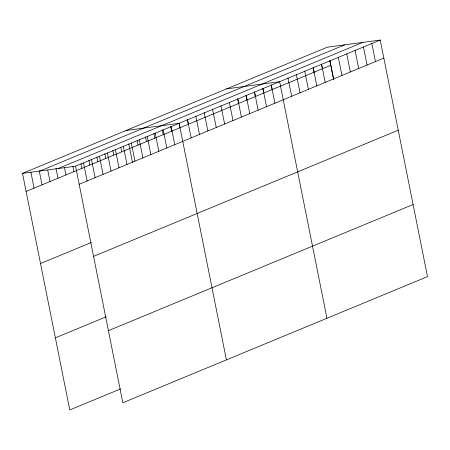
<?xml version="1.0" encoding="UTF-8"?>
<svg xmlns="http://www.w3.org/2000/svg" width="450" height="450" viewBox="0 0 450 450"><rect width="100%" height="100%" fill="white"/><g stroke="black" fill="none" stroke-linecap="round" stroke-linejoin="round"><path stroke-width="0.67" d="M120.651 388.884L69.773 409.95L22.5 173.368L327.178 47.227L380.228 40.05L427.5 276.632L122.822 402.772L75.549 166.191L380.228 40.05M40.005 171L344.683 44.859M58.039 168.559L362.723 42.418M26.111 191.436L330.789 65.295M79.155 184.258L383.839 58.117M40.517 263.543L91.395 242.482M93.566 256.365L398.244 130.224M55.361 337.838L106.239 316.777M108.411 330.66L413.089 204.519M226.637 88.858L279.681 81.681M126.09 130.483L179.139 123.306L226.412 359.882M22.5 173.368L75.549 166.191M371.846 43.521L375.457 61.583M363.471 46.991L367.082 65.053M355.089 50.456L358.701 68.524M346.714 53.927L350.319 71.989M338.332 57.398L341.944 75.459M329.957 60.863L333.562 78.93M329.856 60.609L333.647 79.577M321.576 64.333L325.187 82.395M321.474 64.08L322.414 68.76M313.2 67.804L316.806 85.866M313.099 67.545L314.032 72.231M304.718 71.016L308.43 89.336M296.342 74.486L300.049 92.801M287.961 77.957L291.673 96.272M279.579 81.422L326.953 318.257M271.305 85.146L274.911 103.213M271.204 84.892L272.137 89.573M262.924 88.616L266.535 106.678M262.822 88.363L263.762 93.043M254.548 92.087L258.154 110.149M254.447 91.828L255.381 96.514M246.167 95.552L249.778 113.619M246.066 95.299L247.005 99.984M237.791 99.022L241.397 117.084M237.69 98.769L238.624 103.449M229.309 102.234L233.021 120.555M220.933 105.705L224.64 124.026M212.552 109.176L216.264 127.491M204.176 112.641L207.883 130.961M195.795 116.111L199.507 134.432M187.515 119.835L191.126 137.897M187.414 119.582L188.353 124.262M179.038 123.052L179.972 127.733M171.169 126.602L174.78 144.669M170.657 126.517L171.596 131.203M163.198 129.904L166.809 147.966M162.281 129.988L163.215 134.668M155.233 133.2L158.844 151.268M153.9 133.459L154.839 138.139M147.263 136.502L150.874 154.564M145.524 136.924L146.458 141.609M139.297 139.798L142.903 157.866M137.143 140.394L138.077 145.08M131.327 143.1L134.938 161.162M128.767 143.865L132.553 162.833M123.356 146.396L126.968 164.464M120.797 147.161L121.731 151.847M115.391 149.698L118.997 167.76M112.826 150.463L113.766 155.143M107.421 152.994L111.032 171.062M104.861 153.759L105.795 158.445M99.45 156.296L103.061 174.358M96.891 157.061L97.824 161.741M91.485 159.593L95.091 177.66M88.92 160.357L89.859 165.043M83.514 162.894L87.126 180.956M80.955 163.659L81.889 168.339M72.849 166.286L73.918 171.641M64.479 167.58L65.953 174.938M55.98 168.204L57.983 178.239M47.745 170.162L50.017 181.536M39.24 170.786L42.047 184.838M30.87 172.08L34.076 188.134"/></g></svg>
